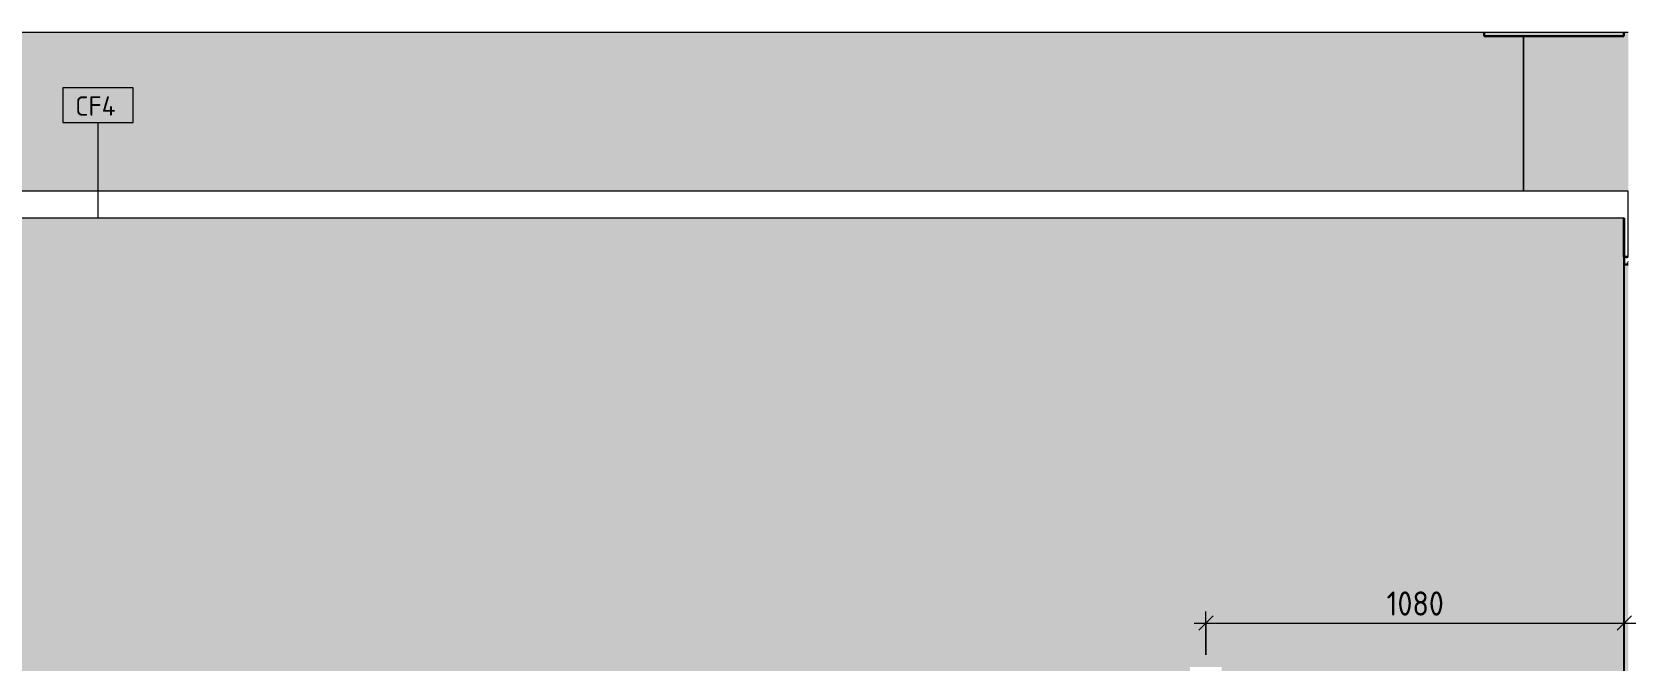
# Model space of a CAD drawing. Header units: millimetres. Extents: x 855 to 56329, y -2396 to 17803.
# Drawn here: x 42652 to 46792, y 2256 to 3881 of the extents above; entities that cross this region are included whole.
import ezdxf

# ---------------------------------------------------------------- set-up
doc = ezdxf.new("R2010")
doc.units = ezdxf.units.MM
for name, color, linetype, lineweight in [('A-ANNO-DIMS', 7, 'Continuous', 9), ('A-ANNO-DIMS-25', 7, 'Continuous', 9), ('A-CLNG', 7, 'Continuous', 9), ('A-CLNG-IDEN', 7, 'Continuous', 9), ('A-FLOR', 7, 'Continuous', 9), ('A-WALL-PATT', 7, 'Continuous', 9), ('I-WALL', 7, 'Continuous', 9), ('S-COLS', 7, 'Continuous', 9)]:
    doc.layers.add(name, color=color, linetype=linetype, lineweight=lineweight)
for name, color, linetype, lineweight, true_color in [('A-CLNG-1', 7, 'Continuous', 9, 0x787878), ('A-CLNG-2', 7, 'Continuous', 30, 0x3c3c3c), ('A-CLNG-FNSH-1', 7, 'Continuous', 30, 0x3c3c3c), ('A-WALL-FNSH-3', 7, 'Continuous', 30, 0x3c3c3c)]:
    doc.layers.add(name, color=color, linetype=linetype, lineweight=lineweight, true_color=true_color)
doc.styles.add('GOST Common_7', font='GOST_Common.ttf', dxfattribs={"height": 50})
doc.styles.add('ISOCPEUR_2', font='isocpeur.ttf', dxfattribs={"width": 0.9, "height": 62.5})
doc.dimstyles.new('ISO-2_5_0_9К_БОЛЬШОЙ_1', dxfattribs={"dimscale": 304.8, "dimtxt": 62.248823, "dimasz": 0.123031, "dimexe": 0.098425, "dimexo": 0.246063, "dimgap": 0, "dimtad": 1, "dimdec": 0, "dimrnd": 10, "dimzin": 0, "dimdsep": 46, "dimtxsty": 'ISOCPEUR_2', "dimblk1": 'OBLIQUE', "dimblk2": 'OBLIQUE', "dimsah": 1, "dimcen": 0.09, "dimdle": 0.098425, "dimazin": 0, "dimtfac": 1, "dimtdec": 4, "dimtix": 1, "dimtmove": 0, "dimatfit": 3, "dimfxl": 1, "dimtvp": 1, "dimtolj": 1, "dimtzin": 0, "dimarcsym": 2})

# ---------------------------------------------------------------- blocks, each defined once
blk = doc.blocks.new('BSC_Колонна _Прямоугольная - 500х500-V25-Развертка 1_11-3')
at = {"layer": 'S-COLS'}
h = blk.add_hatch(color=256, dxfattribs=at)
h.paths.add_polyline_path([(-130, -0.1), (-129.6, 0), (-129.6, 798.6), (-130, 798.6), (-130, 0), (-140, -0.1)])
h.paths.add_polyline_path([(-129.6, 3300), (-129.6, 3880), (-141, 3880), (-141, 3870), (-400, 3870), (-400, 3470), (-130, 3470), (-130, 3300)])
blk.add_line((-400, 3870), (-400, 3470), dxfattribs=at)
blk = doc.blocks.new('М_потолков - Марка_ Имя типа-25382930-Развертка 1_11-3')
at = {"layer": 'A-CLNG-IDEN'}
for p, q in [((-3989.4, 3736.7), (-4170.6, 3736.7)), ((-4170.6, 3736.7), (-4170.6, 3647.2)), ((-3989.4, 3647.2), (-3989.4, 3736.7)), ((-4170.6, 3647.2), (-3989.4, 3647.2))]:
    blk.add_line(p, q, dxfattribs=at)
blk = doc.blocks.new('DIMBLOCK54-Развертка 1_11-3')
at = {"layer": 'A-ANNO-DIMS-25'}
for p, q in [((45681.9, 2272), (45681.9, 2384.4)), ((46761.9, 2305.9), (46761.9, 2384.4)), ((45651.9, 2354.4), (46791.9, 2354.4)), ((45681.9, 2354.4), (45681.9, 2272)), ((46761.9, 2354.4), (46761.9, 2305.9))]:
    blk.add_line(p, q, dxfattribs=at)
at = {"layer": 'A-ANNO-DIMS-25', "lineweight": 20}
for p, q in [((45681.9, 2354.4), (45700.7, 2373.1)), ((46761.9, 2354.4), (46780.7, 2373.1)), ((45681.9, 2354.4), (45663.2, 2335.6)), ((46761.9, 2354.4), (46743.2, 2335.6))]:
    blk.add_line(p, q, dxfattribs=at)
at = {"layer": 'A-ANNO-DIMS-25', "color": 0, "insert": (46148.3, 2436), "char_height": 62.5, "width": 176.691, "attachment_point": 1, "line_spacing_factor": 1.149209, "style": 'ISOCPEUR_2'}
blk.add_mtext('1080', dxfattribs=at)
blk = doc.blocks.new('_Oblique')
at = {"color": 0, "linetype": 'ByBlock', "lineweight": -2}
blk.add_line((-0.5, -0.5), (0.5, 0.5), dxfattribs=at)

msp = doc.modelspace()

# ---------------------------------------------------------------- hatches: boundary and pattern name
at = {"layer": 'A-CLNG-1'}
msp.add_hatch(color=256, dxfattribs=at).paths.add_polyline_path([(46501.9, 3870), (46760.9, 3870), (46760.9, 3880), (46399.9, 3880), (46399.9, 3870)])
h = msp.add_hatch(dxfattribs=at)
h.set_pattern_fill('FP_19', color=256, style=0, pattern_type=2)
h.set_pattern_definition([(0, (46901.933, 0), (30.48, 7.62), [2.515, -20.345, 2.515, -20.345, -121.92]), (0, (46901.933, 0), (30.48, 7.62), [-45.72, 2.515, -43.205, 2.515, -20.345, -53.34]), (0, (46901.933, 0), (30.48, 7.62), [-114.3, 2.515, -12.725, 2.515, -35.585]), (120, (46913.363, 3.81), (-21.839114, 22.586454), [2.515, -20.345, 2.515, -20.345, -121.92]), (120, (46913.363, 3.81), (-21.839114, 22.586454), [-45.72, 2.515, -43.205, 2.515, -20.345, -53.34]), (120, (46913.363, 3.81), (-21.839114, 22.586454), [-114.3, 2.515, -12.725, 2.515, -35.585]), (240, (46917.173, 19.05), (-8.640886, -30.206454), [2.515, -20.345, 2.515, -20.345, -121.92]), (240, (46917.173, 19.05), (-8.640886, -30.206454), [-45.72, 2.515, -43.205, 2.515, -20.345, -53.34]), (240, (46917.173, 19.05), (-8.640886, -30.206454), [-114.3, 2.515, -12.725, 2.515, -35.585])])
h.paths.add_polyline_path([(46771.3, 3280), (46772.3, 3280), (46772.3, 3300), (46761.9, 3300), (46761.9, 3280)])
at = {"layer": 'A-WALL-PATT'}
h = msp.add_hatch(color=256, dxfattribs=at)
h.paths.add_polyline_path([(46709.7, 0), (46760.9, 0), (46760.9, 804), (46401, 804), (46401, 820), (46760.9, 820), (46760.9, 3400), (39242.9, 3400), (39242.9, 750), (39642.9, 750), (39642.9, 50), (40330.9, 50), (40330.9, 2060), (46400.9, 2060), (46401, 50), (46419.7, 50), (46419.7, 800), (46759.7, 800), (46759.7, 100), (46709.7, 100), (46709.7, 23.2)])
h.paths.add_polyline_path([(46417, 100), (46401, 100), (46401, 770), (46417, 770), (46417, 121)])
h.paths.add_polyline_path([(45705.9, 2159), (45640.9, 2159), (45640.9, 2241), (45722.9, 2241), (45722.9, 2159), (45706.4, 2159)])
h.paths.add_polyline_path([(45691.4, 2197.5), (45692.7, 2197.8), (45693.6, 2198.7), (45693.9, 2200), (45693.6, 2201.2), (45692.7, 2202.2), (45691.4, 2202.5), (45690.2, 2202.2), (45689.3, 2201.2), (45688.9, 2200), (45689.3, 2198.7), (45690.2, 2197.8), (45690.8, 2197.6)])
h.paths.add_polyline_path([(45672.4, 2197.5), (45673.7, 2197.8), (45674.6, 2198.7), (45674.9, 2200), (45674.6, 2201.2), (45673.7, 2202.2), (45672.4, 2202.5), (45671.2, 2202.2), (45670.3, 2201.2), (45669.9, 2200), (45670.3, 2198.7), (45671.2, 2197.8), (45671.8, 2197.6)])
at = {"layer": 'I-WALL'}
msp.add_hatch(color=256, dxfattribs=at).paths.add_polyline_path([(42996.9, 3470), (46501.9, 3470), (46501.9, 3870), (46399.9, 3870), (46399.9, 3880), (39751.9, 3880), (39751.9, 3845), (39501.9, 3845), (39501.9, 3470), (42053, 3470)])
h = msp.add_hatch(color=256, dxfattribs=at)
h.paths.add_polyline_path([(46763.5, 798.6), (46772.3, 798.6), (46772.3, 804), (46761.9, 804), (46761.9, 798.6)])
h.paths.add_polyline_path([(46772.3, 820), (46772.3, 3280), (46761.9, 3280), (46761.9, 820), (46771.9, 820)])

# ---------------------------------------------------------------- linework, layer by layer
at = {"layer": 'A-CLNG'}
for p, q in [((46400.9, 3400), (39242.9, 3400)), ((46772.3, 3279), (46761.9, 3279))]:
    msp.add_line(p, q, dxfattribs=at)
at = {"layer": 'A-CLNG-2'}
for p, q in [((46772.3, 3300), (46761.9, 3300)), ((46761.9, 3300), (46761.9, 3280)), ((46761.9, 3280), (46772.3, 3280))]:
    msp.add_line(p, q, dxfattribs=at)
at = {"layer": 'A-CLNG-FNSH-1'}
for p, q in [((46399.9, 3880.5), (46399.9, 3870)), ((46399.9, 3870), (46760.9, 3870)), ((46760.9, 3870), (46760.9, 3880.5))]:
    msp.add_line(p, q, dxfattribs=at)
at = {"layer": 'A-CLNG-IDEN'}
msp.add_line((42821.9, 3400), (42821.9, 3647.2), dxfattribs=at)
at = {"layer": 'A-FLOR'}
msp.add_line((39221.9, 3880), (46772.3, 3880), dxfattribs=at)
at = {"layer": 'A-WALL-FNSH-3'}
for p, q in [((46761.9, 3400), (46760.9, 3400)), ((46760.9, 3400), (46760.9, 3300)), ((46761.9, 3300), (46761.9, 3400)), ((46760.9, 3300), (46761.9, 3300))]:
    msp.add_line(p, q, dxfattribs=at)
at = {"layer": 'I-WALL'}
for p, q in [((46501.9, 3470), (46501.9, 3870)), ((46771.9, 3470), (39221.9, 3470)), ((46771.9, 3300), (46771.9, 3470)), ((46760.9, 3400), (46400.9, 3400)), ((46760.9, 820), (46760.9, 3300)), ((46761.9, 3280), (46761.9, 820))]:
    msp.add_line(p, q, dxfattribs=at)

# ---------------------------------------------------------------- block references
at = {"layer": 'A-CLNG-IDEN'}
msp.add_blockref('М_потолков - Марка_ Имя типа-25382930-Развертка 1_11-3', (46901.9, 0), dxfattribs=at)
at = {"layer": 'S-COLS'}
msp.add_blockref('BSC_Колонна _Прямоугольная - 500х500-V25-Развертка 1_11-3', (46901.9, 0), dxfattribs=at)

# ---------------------------------------------------------------- texts
at = {"layer": 'A-CLNG-IDEN', "insert": (42763, 3714.5), "char_height": 50, "width": 138.291, "attachment_point": 1, "style": 'GOST Common_7'}
msp.add_mtext('CF4', dxfattribs=at)

# ---------------------------------------------------------------- dimensions: what is measured, and where the dimension line sits
at = {"layer": 'A-ANNO-DIMS'}
dim = msp.add_linear_dim(base=(46761.9, 2354.4), p1=(45681.9, 2347), p2=(46761.9, 2380.9), dimstyle='ISO-2_5_0_9К_БОЛЬШОЙ_1', override={"dimpost": '<>', "dimfxl": 1080.532332}, dxfattribs=at)
dim.commit()
dim.dimension.update_dxf_attribs({"geometry": 'DIMBLOCK54-Развертка 1_11-3', "text_midpoint": (46221.9, 2385.6)})

doc.saveas('drawing.dxf')
